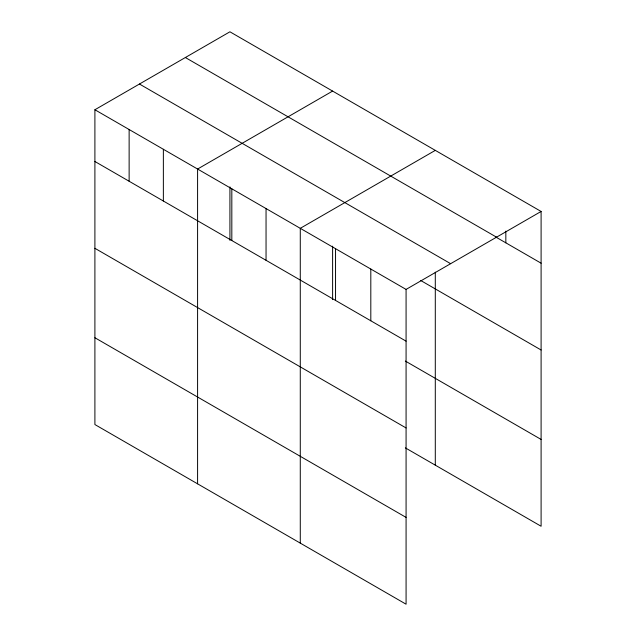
<?xml version="1.0" encoding="UTF-8"?>
<svg xmlns="http://www.w3.org/2000/svg" width="636" height="636" viewBox="0 0 636 636"><rect width="100%" height="100%" fill="white"/><g stroke="black" fill="none" stroke-linecap="round" stroke-linejoin="round"><path stroke-width="0.95" d="M94.899 109.75L406.078 289.412L406.078 604.2L94.899 424.546L94.899 109.75L229.922 31.8L541.101 211.454L541.101 526.25L405.347 447.871M332.612 91.083L197.589 169.041L197.589 483.829M435.294 150.374L300.279 228.324L300.279 543.12M406.078 289.412L541.101 211.454M185.362 57.526L496.541 237.18M495.508 236.87L541.101 263.193M139.459 84.032L450.638 263.686M420.754 280.524L541.101 349.999M94.899 161.488L406.078 341.15M405.347 361.065L541.101 439.436M94.899 248.302L406.078 427.956M94.899 337.74L406.078 517.394M505.835 231.122L505.835 242.833M435.294 272.152L435.294 465.162M370.812 269.044L370.812 320.783M335.546 248.684L335.546 300.423M332.612 246.156L332.612 299.628M266.047 208.56L266.047 260.299M231.822 188.805L231.822 240.543M229.922 186.873L229.922 240.344M163.365 149.277L163.365 201.016M129.132 129.513L129.132 181.252"/></g></svg>
